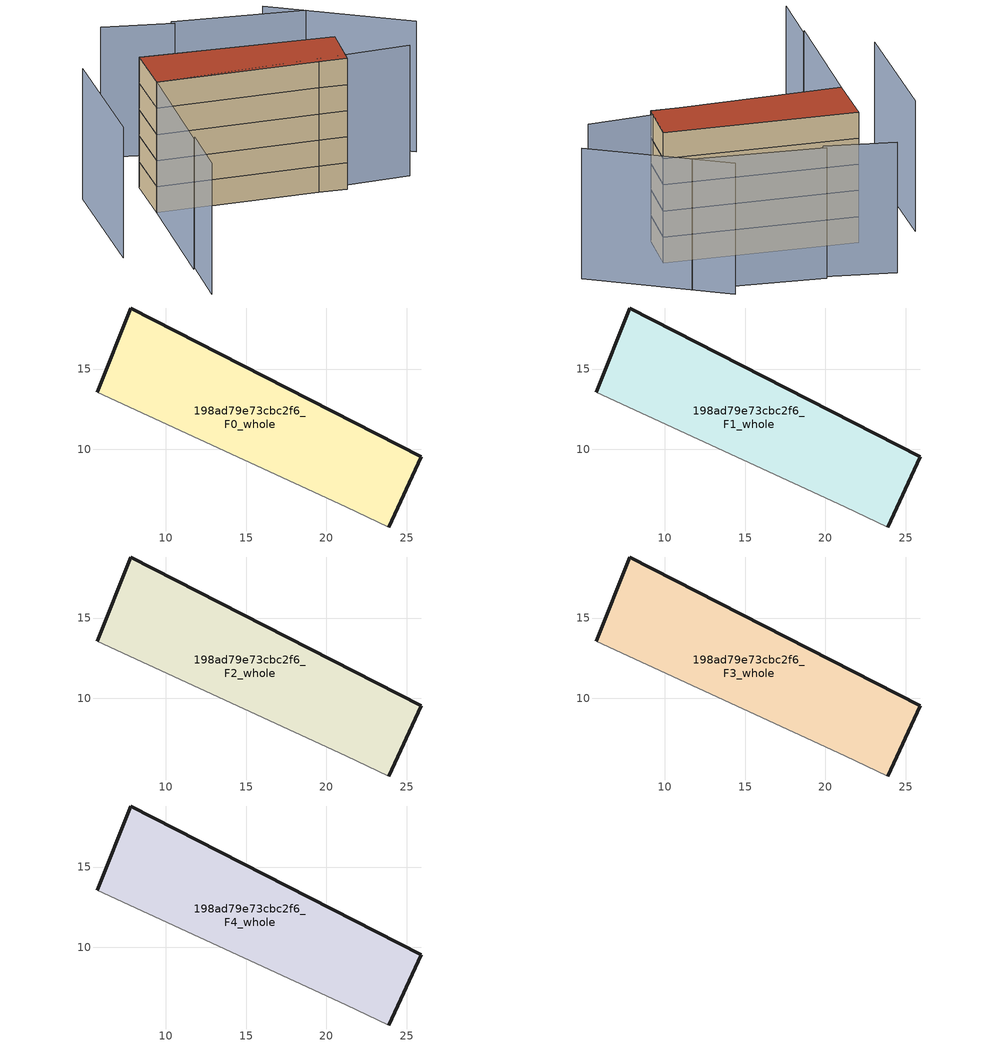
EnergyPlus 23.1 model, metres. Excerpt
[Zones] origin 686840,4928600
198ad79e73cbc2f6_F0_whole
 floor ground (EU_floor_Construction): 25.88,9.55 23.86,5.18 21.21,6.44 5.77,13.55 7.83,18.79 z0
 wall outside (EU_wall_Construction): 23.86,5.18 25.88,9.55 7.83,18.79 5.77,13.55 z0:3
 wall adiabatic (EU_wall_Construction): 5.77,13.55 21.21,6.44 23.86,5.18 z0:3
198ad79e73cbc2f6_F1_whole
 floor to 198ad79e73cbc2f6_F0_whole (EU_floor_Construction): 25.88,9.55 23.86,5.18 21.21,6.44 5.77,13.55 7.83,18.79 z3
 wall outside (EU_wall_Construction): 23.86,5.18 25.88,9.55 7.83,18.79 5.77,13.55 z3:6
 wall adiabatic (EU_wall_Construction): 5.77,13.55 21.21,6.44 23.86,5.18 z3:6
198ad79e73cbc2f6_F2_whole
 floor to 198ad79e73cbc2f6_F1_whole (EU_floor_Construction): 25.88,9.55 23.86,5.18 21.21,6.44 5.77,13.55 7.83,18.79 z6
 wall outside (EU_wall_Construction): 23.86,5.18 25.88,9.55 7.83,18.79 5.77,13.55 z6:9
 wall adiabatic (EU_wall_Construction): 5.77,13.55 21.21,6.44 23.86,5.18 z6:9
198ad79e73cbc2f6_F3_whole
 floor to 198ad79e73cbc2f6_F2_whole (EU_floor_Construction): 25.88,9.55 23.86,5.18 21.21,6.44 5.77,13.55 7.83,18.79 z9
 wall outside (EU_wall_Construction): 23.86,5.18 25.88,9.55 7.83,18.79 5.77,13.55 z9:12
 wall adiabatic (EU_wall_Construction): 5.77,13.55 21.21,6.44 23.86,5.18 z9:12
198ad79e73cbc2f6_F4_whole
 floor to 198ad79e73cbc2f6_F3_whole (EU_floor_Construction): 25.88,9.55 23.86,5.18 21.21,6.44 5.77,13.55 7.83,18.79 z12
 wall outside (EU_wall_Construction): 23.86,5.18 25.88,9.55 7.83,18.79 5.77,13.55 z12:15
 wall adiabatic (EU_wall_Construction): 5.77,13.55 21.21,6.44 23.86,5.18 z12:15
 roof outside (EU_roof_Construction): 23.86,5.18 25.88,9.55 7.83,18.79 5.77,13.55 21.21,6.44 z15
shading: -1.02,-3.36 1.27,2.09 / 0.96,1.91 5.77,13.55 / 5.77,13.55 30.58,3.3 / 1.91,20.6 -2.97,8.35 / 34.3,6.83 24.46,19.26 / 27.24,15.76 15.21,22.59 / 15.25,22.11 8.97,26.28 z0:15
[Building]
EU S2 Campaign: North Axis=0; Terrain=City; Solar Distribution=FullExterior
[Site:Location]
Bologna: Latitude=44.5; Longitude=11.25; Time Zone=1; Elevation=37
[SizingPeriod:WeatherFileDays]
AnnualSizingPeriod: Begin Month=1; Begin Day of Month=1; End Month=12; End Day of Month=31; Day of Week for Start Day=Monday; Use Weather File Daylight Saving Period=No; Use Weather File Rain and Snow Indicators=No
[MATERIAL]
EU_InternalMass_Material: Roughness=MediumRough; Thickness=0.1; Conductivity=1; Density=1800; Specific Heat=900; Thermal Absorptance=0.9; Solar Absorptance=0.7; Visible Absorptance=0.7
[MATERIAL:NOMASS] Roughness=MediumRough; Thermal Absorptance=0.9; Solar Absorptance=0.7; Visible Absorptance=0.7
Name | Thermal Resistance
EU_wall_NoMass | 0.905828
EU_roof_NoMass | 0.37593
EU_floor_NoMass | 0.67114
[CONSTRUCTION]
EU_wall_Construction: EU_wall_NoMass
EU_roof_Construction: EU_roof_NoMass
EU_floor_Construction: EU_floor_NoMass
EU_InternalMass_Construction: EU_InternalMass_Material
[ZONE] Type=1; Multiplier=1; Ceiling Height=autocalculate; Volume=313.426; Floor Area=autocalculate; Part of Total Floor Area=Yes
198ad79e73cbc2f6_F0_whole; 198ad79e73cbc2f6_F1_whole; 198ad79e73cbc2f6_F2_whole; 198ad79e73cbc2f6_F3_whole; 198ad79e73cbc2f6_F4_whole
[INTERNALMASS] Construction=EU_InternalMass_Construction; Surface Area=104.475
Name | Zone or ZoneList
198ad79e73cbc2f6_F0_whole_EU_InternalMass | 198ad79e73cbc2f6_F0_whole
198ad79e73cbc2f6_F1_whole_EU_InternalMass | 198ad79e73cbc2f6_F1_whole
198ad79e73cbc2f6_F2_whole_EU_InternalMass | 198ad79e73cbc2f6_F2_whole
198ad79e73cbc2f6_F3_whole_EU_InternalMass | 198ad79e73cbc2f6_F3_whole
198ad79e73cbc2f6_F4_whole_EU_InternalMass | 198ad79e73cbc2f6_F4_whole
[OTHEREQUIPMENT] Fuel Type=Electricity; Design Level Calculation Method=Watts/Area; Power per Zone Floor Area=1; Fraction Latent=0; Fraction Radiant=0; Fraction Lost=0; Carbon Dioxide Generation Rate=0; EndUse Subcategory=EU_Step8_InternalGains
Name | Zone or ZoneList or Space or SpaceList | Schedule
EU_Step8_InternalGain_198ad79e73cbc2f6_F0_whole_f000 | 198ad79e73cbc2f6_F0_whole | EU_Step8_GainSchedule_198ad79e73cbc2f6_F0_whole_f000
EU_Step8_InternalGain_198ad79e73cbc2f6_F1_whole_f000 | 198ad79e73cbc2f6_F1_whole | EU_Step8_GainSchedule_198ad79e73cbc2f6_F1_whole_f000
EU_Step8_InternalGain_198ad79e73cbc2f6_F2_whole_f000 | 198ad79e73cbc2f6_F2_whole | EU_Step8_GainSchedule_198ad79e73cbc2f6_F2_whole_f000
EU_Step8_InternalGain_198ad79e73cbc2f6_F3_whole_f000 | 198ad79e73cbc2f6_F3_whole | EU_Step8_GainSchedule_198ad79e73cbc2f6_F3_whole_f000
EU_Step8_InternalGain_198ad79e73cbc2f6_F4_whole_f000 | 198ad79e73cbc2f6_F4_whole | EU_Step8_GainSchedule_198ad79e73cbc2f6_F4_whole_f000
[ZONEVENTILATION:DESIGNFLOWRATE] Schedule=EU_AlwaysOn; Design Flow Rate Calculation Method=AirChanges/Hour; Air Changes per Hour=0.73129; Ventilation Type=Natural; Fan Pressure Rise=0; Fan Total Efficiency=1; Constant Term Coefficient=1; Temperature Term Coefficient=0; Velocity Term Coefficient=0; Velocity Squared Term Coefficient=0; Minimum Indoor Temperature=-100; Maximum Indoor Temperature=100; Delta Temperature=-100; Minimum Outdoor Temperature=-100; Maximum Outdoor Temperature=100; Maximum Wind Speed=40
Name | Zone or ZoneList or Space or SpaceList
EU_ConstantAir_198ad79e73cbc2f6_F0_whole | 198ad79e73cbc2f6_F0_whole
EU_ConstantAir_198ad79e73cbc2f6_F1_whole | 198ad79e73cbc2f6_F1_whole
EU_ConstantAir_198ad79e73cbc2f6_F2_whole | 198ad79e73cbc2f6_F2_whole
EU_ConstantAir_198ad79e73cbc2f6_F3_whole | 198ad79e73cbc2f6_F3_whole
EU_ConstantAir_198ad79e73cbc2f6_F4_whole | 198ad79e73cbc2f6_F4_whole
[HVACTEMPLATE:THERMOSTAT] Constant Heating Setpoint=20; Constant Cooling Setpoint=50
EU_HeatOnly_198ad79e73cbc2f6_F0_whole; EU_HeatOnly_198ad79e73cbc2f6_F1_whole; EU_HeatOnly_198ad79e73cbc2f6_F2_whole; EU_HeatOnly_198ad79e73cbc2f6_F3_whole; EU_HeatOnly_198ad79e73cbc2f6_F4_whole
[HVACTEMPLATE:ZONE:IDEALLOADSAIRSYSTEM] System Availability Schedule=EU_AlwaysOn; Maximum Heating Supply Air Temperature=50; Minimum Cooling Supply Air Temperature=13; Maximum Heating Supply Air Humidity Ratio=0.0156; Minimum Cooling Supply Air Humidity Ratio=0.0077; Heating Limit=NoLimit; Cooling Limit=NoLimit; Heating Availability Schedule=EU_AlwaysOn; Cooling Availability Schedule=EU_CoolingOff; Dehumidification Control Type=ConstantSensibleHeatRatio; Cooling Sensible Heat Ratio=0.7; Dehumidification Setpoint=60; Humidification Control Type=None; Humidification Setpoint=30; Outdoor Air Method=None; Outdoor Air Flow Rate per Person=0.00944; Outdoor Air Flow Rate per Zone Floor Area=0; Outdoor Air Flow Rate per Zone=0; Demand Controlled Ventilation Type=None; Outdoor Air Economizer Type=NoEconomizer; Heat Recovery Type=None; Sensible Heat Recovery Effectiveness=0.7; Latent Heat Recovery Effectiveness=0.65
Name | Template Thermostat
198ad79e73cbc2f6_F0_whole | EU_HeatOnly_198ad79e73cbc2f6_F0_whole
198ad79e73cbc2f6_F1_whole | EU_HeatOnly_198ad79e73cbc2f6_F1_whole
198ad79e73cbc2f6_F2_whole | EU_HeatOnly_198ad79e73cbc2f6_F2_whole
198ad79e73cbc2f6_F3_whole | EU_HeatOnly_198ad79e73cbc2f6_F3_whole
198ad79e73cbc2f6_F4_whole | EU_HeatOnly_198ad79e73cbc2f6_F4_whole
[SIZING:ZONE] Zone Cooling Design Supply Air Temperature Input Method=SupplyAirTemperature; Zone Cooling Design Supply Air Temperature=13; Zone Heating Design Supply Air Temperature Input Method=SupplyAirTemperature; Zone Heating Design Supply Air Temperature=50; Zone Cooling Design Supply Air Humidity Ratio=0.008; Zone Heating Design Supply Air Humidity Ratio=0.008; Cooling Design Air Flow Method=DesignDay; Cooling Design Air Flow Rate=0; Cooling Minimum Air Flow per Zone Floor Area=0.000762; Cooling Minimum Air Flow=0; Cooling Minimum Air Flow Fraction=0.2; Heating Design Air Flow Method=DesignDay; Heating Design Air Flow Rate=0; Heating Maximum Air Flow per Zone Floor Area=0.002032; Heating Maximum Air Flow=0.141576; Heating Maximum Air Flow Fraction=0.3; Account for Dedicated Outdoor Air System=No; Dedicated Outdoor Air System Control Strategy=NeutralSupplyAir; Dedicated Outdoor Air Low Setpoint Temperature for Design=autosize; Dedicated Outdoor Air High Setpoint Temperature for Design=autosize; Zone Load Sizing Method=Sensible Load Only No Latent Load; Zone Latent Cooling Design Supply Air Humidity Ratio Input Method=HumidityRatioDifference; Zone Cooling Design Supply Air Humidity Ratio Difference=0.005; Zone Latent Heating Design Supply Air Humidity Ratio Input Method=HumidityRatioDifference; Zone Humidification Design Supply Air Humidity Ratio Difference=0.005
198ad79e73cbc2f6_F0_whole; 198ad79e73cbc2f6_F1_whole; 198ad79e73cbc2f6_F2_whole; 198ad79e73cbc2f6_F3_whole; 198ad79e73cbc2f6_F4_whole
[SCHEDULE:CONSTANT]
Name | Hourly Value
EU_AlwaysOn | 1
EU_CoolingOff | 0
[SCHEDULE:FILE] Column Number=1; Rows to Skip at Top=0; Number of Hours of Data=8760; Column Separator=Comma; Interpolate to Timestep=No; Minutes per Item=60; Adjust Schedule for Daylight Savings=Yes
Name | File
EU_Step8_GainSchedule_198ad79e73cbc2f6_F0_whole_f000 | ../../schedules/198ad79e73cbc2f6/198ad79e73cbc2f6_F0_whole_f000_gain.csv
EU_Step8_GainSchedule_198ad79e73cbc2f6_F1_whole_f000 | ../../schedules/198ad79e73cbc2f6/198ad79e73cbc2f6_F1_whole_f000_gain.csv
EU_Step8_GainSchedule_198ad79e73cbc2f6_F2_whole_f000 | ../../schedules/198ad79e73cbc2f6/198ad79e73cbc2f6_F2_whole_f000_gain.csv
EU_Step8_GainSchedule_198ad79e73cbc2f6_F3_whole_f000 | ../../schedules/198ad79e73cbc2f6/198ad79e73cbc2f6_F3_whole_f000_gain.csv
EU_Step8_GainSchedule_198ad79e73cbc2f6_F4_whole_f000 | ../../schedules/198ad79e73cbc2f6/198ad79e73cbc2f6_F4_whole_f000_gain.csv
